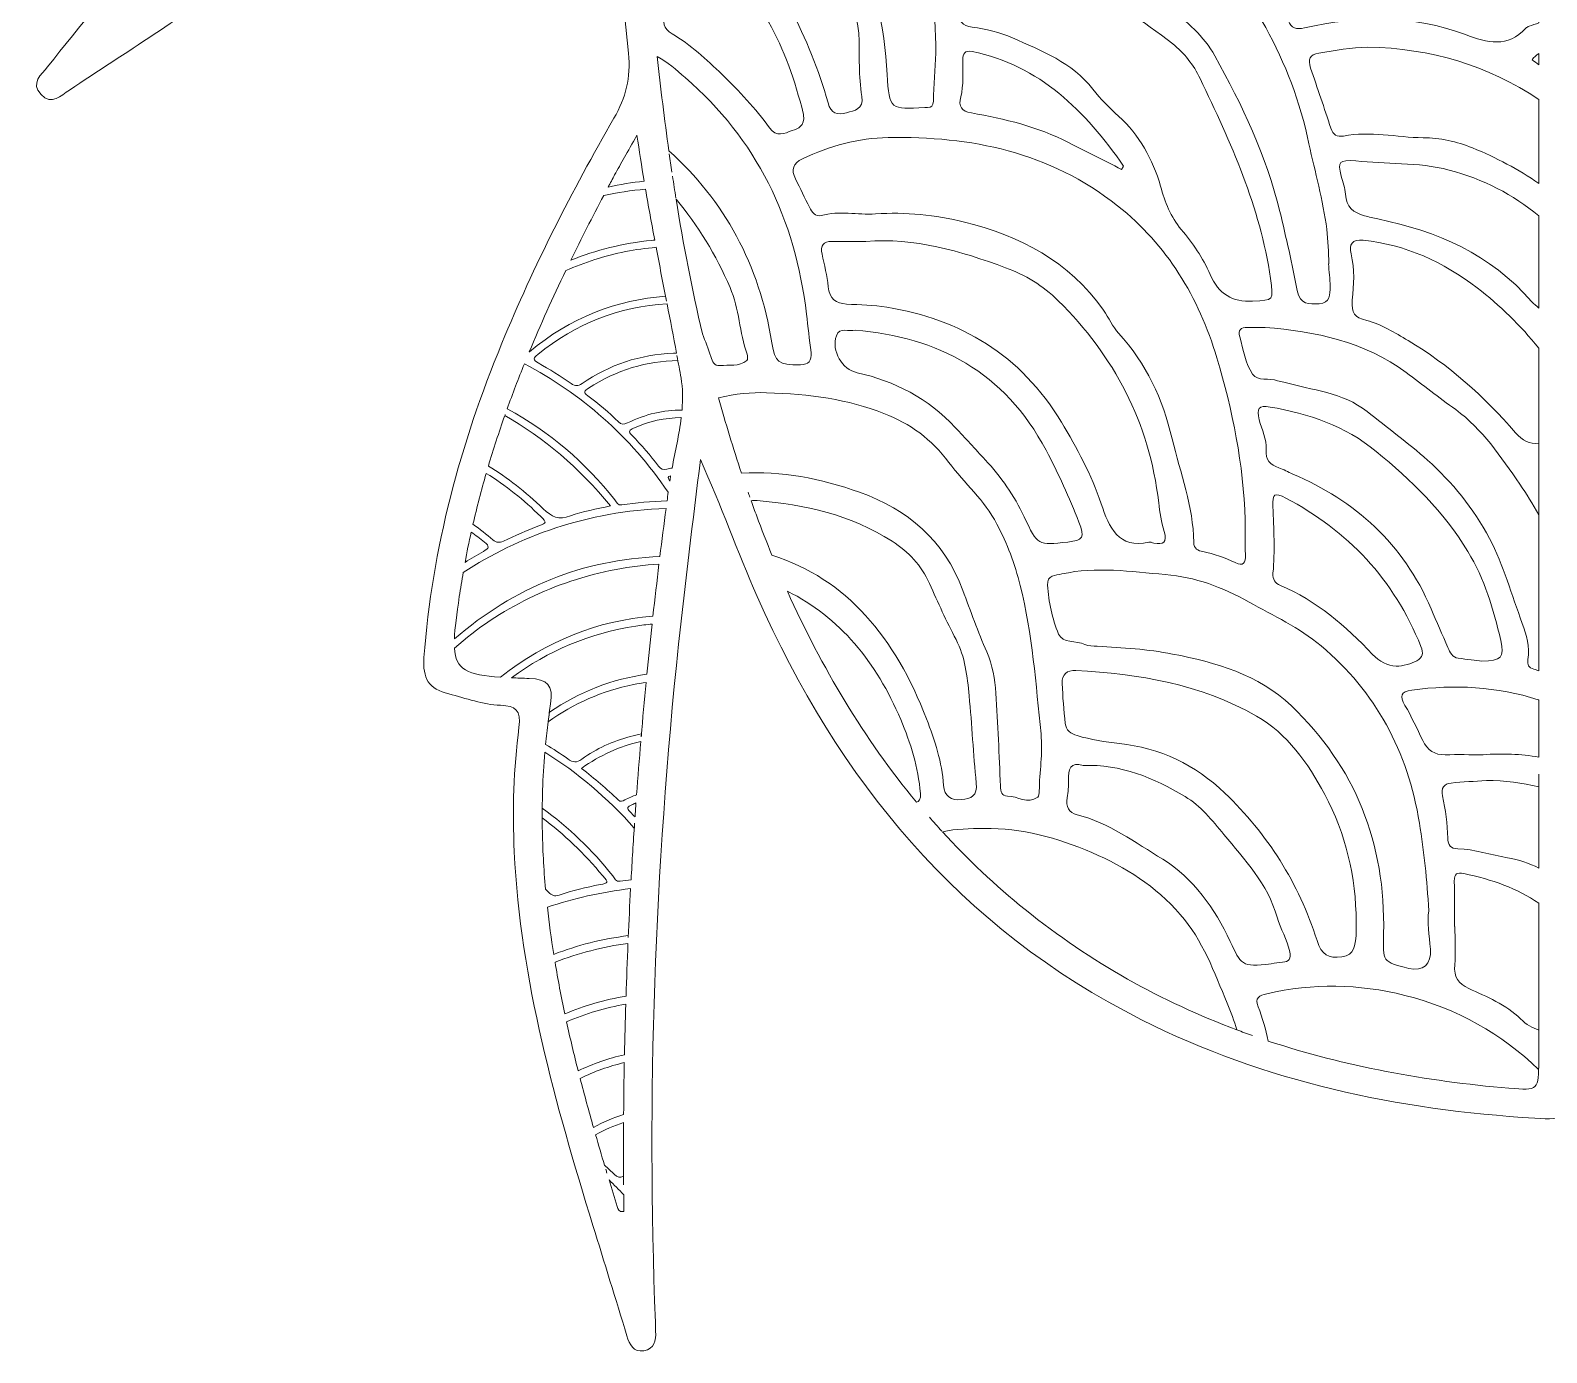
# Model space of a CAD drawing. Extents: x 55 to 1945, y -803 to -197.
# Drawn here: x 55.3 to 272.8, y -798.2 to -608.6 of the extents above; entities that cross this region are included whole.
import ezdxf

# ---------------------------------------------------------------- set-up
doc = ezdxf.new("R2010")
doc.units = 0
doc.header["$MEASUREMENT"] = 0
doc.layers.add('Layer 1', color=7, linetype='Continuous')

# ---------------------------------------------------------------- blocks, each defined once
blk = doc.blocks.new('block 3')
at = {"layer": 'Layer 1', "lineweight": 0}
for points, knots in [([(498.67, -614.17), (491.52, -605.34), (484.25, -596.6), (477.25, -587.65), (468.03, -575.87), (459.94, -563.44), (455.39, -548.97), (454.64, -546.59), (455.04, -545.17), (456.79, -543.52), (463.13, -537.54), (468.06, -530.56), (470.99, -522.26), (472.54, -517.85), (472.54, -517.7), (468.09, -516.1), (447.47, -508.67), (431.12, -495.84), (419.05, -477.52), (417.35, -474.94), (416.43, -472.36), (416.34, -469.24), (416.19, -464.06), (415.5, -458.9), (414.39, -453.83), (412.33, -444.41), (409.17, -435.55), (401.16, -429.34), (399.91, -428.37), (398.57, -427.52), (397.07, -426.48), (403.39, -422.32), (406.87, -416.56), (408.93, -409.85), (411.76, -400.6), (411.82, -391.11), (410.83, -381.63), (409.64, -370.2), (409.43, -370.19), (416.45, -360.97), (429.43, -343.9), (445.25, -330.9), (466.82, -326.33), (469.75, -325.7), (469.94, -324.18), (468.99, -321.74), (464.94, -311.27), (457.95, -303.78), (447.12, -300.29), (445.18, -299.66), (444.48, -298.74), (444.47, -296.79), (444.45, -292.92), (444.7, -289.07), (445.3, -285.25), (447.64, -270.16), (453.54, -256.26), (459.64, -242.42), (460.37, -240.74), (462.42, -238.72), (460.25, -237.09), (457.97, -235.38), (456.75, -238.11), (455.47, -239.33), (431.93, -261.76), (415.68, -288.89), (404.34, -319.15), (402.61, -323.77), (400.95, -328.41), (399.09, -333.48), (398.57, -332.3), (398.22, -331.63), (397.95, -330.93), (393.03, -318.16), (385.5, -307.11), (375.57, -297.75), (373.71, -296), (373.24, -294.41), (373.65, -291.99), (375.93, -278.57), (374.57, -265.61), (368.21, -253.39), (367.5, -252.03), (367.35, -250.77), (367.59, -249.29), (370.38, -232.06), (362.78, -215.83), (348.02, -207.4), (333.28, -198.98), (315.4, -200.6), (301.95, -211.66), (300.76, -212.64), (299.73, -213.07), (298.12, -212.84), (284.93, -210.92), (271.72, -210.87), (258.53, -212.78), (256.75, -213.03), (255.51, -212.73), (254.08, -211.55), (240.7, -200.56), (222.71, -199.03), (207.97, -207.5), (193.4, -215.87), (185.68, -232.48), (188.52, -249.52), (188.75, -250.91), (188.57, -252.07), (187.93, -253.3), (181.42, -265.72), (180.18, -278.92), (182.47, -292.55), (182.82, -294.68), (182.36, -295.96), (180.81, -297.42), (170.68, -306.92), (162.99, -318.1), (158.02, -331.11), (157.8, -331.71), (157.86, -332.67), (156.65, -332.88), (153.47, -323.8), (150.2, -314.81), (146.37, -306.04), (135.26, -280.56), (120.13, -257.86), (99.92, -238.66), (98.83, -237.62), (97.73, -235.65), (95.79, -236.99), (93.85, -238.32), (95.26, -239.98), (95.9, -241.4), (99.13, -248.54), (102.24, -255.72), (104.86, -263.11), (108.71, -273.97), (111.77, -284.98), (111.49, -296.67), (111.45, -298.54), (111.07, -299.59), (109.03, -300.24), (98.58, -303.57), (91.58, -310.65), (87.46, -320.7), (85.7, -324.99), (85.95, -325.53), (90.38, -326.55), (96.97, -328.06), (103.24, -330.44), (109.17, -333.69), (124.79, -342.26), (136.18, -355.12), (145.78, -369.8), (146.76, -371.29), (146.42, -372.78), (146.17, -374.27), (144.96, -381.82), (144.48, -389.41), (145, -397.03), (145.8, -408.59), (148.66, -419.25), (159.21, -426.67), (151.56, -430.74), (147.17, -436.91), (144.38, -444.38), (141.21, -452.84), (140.06, -461.68), (139.63, -470.64), (139.53, -472.8), (138.97, -474.65), (137.78, -476.5), (125.58, -495.46), (108.79, -508.64), (87.62, -516.21), (84.43, -517.35), (83.87, -518.83), (84.93, -521.85), (87.99, -530.48), (93.04, -537.73), (99.71, -543.88), (101.2, -545.26), (101.55, -546.49), (100.93, -548.49), (97.58, -559.25), (92.19, -568.94), (85.86, -578.17), (77.3, -590.66), (67.22, -601.96), (57.83, -613.8), (56.92, -614.95), (55.35, -616.11), (56.88, -617.77), (58.42, -619.43), (59.76, -617.93), (60.95, -617.14), (69.05, -611.79), (77.22, -606.54), (85.14, -600.93), (105.24, -586.7), (123.9, -570.95), (137.31, -549.86), (137.42, -549.69), (137.86, -549.72), (138.31, -549.62), (138.31, -550.41), (138.31, -551.06), (138.31, -551.72), (138.3, -571.82), (139, -591.89), (141.13, -611.87), (141.51, -615.39), (140.76, -618.2), (139.04, -621.19), (133.03, -631.61), (127.56, -642.31), (122.98, -653.44), (117.02, -667.92), (112.96, -682.84), (111.8, -698.52), (111.58, -701.49), (112.5, -703.03), (115.38, -703.74), (117.84, -704.34), (120.23, -705.27), (122.78, -705.36), (124.95, -705.44), (125.75, -706.05), (125.43, -708.54), (124.67, -714.45), (124.47, -720.4), (124.75, -726.38), (125.64, -744.86), (130.66, -762.45), (136.04, -779.97), (137.66, -785.24), (139.31, -790.5), (140.9, -795.78), (141.28, -797.07), (141.86, -798.14), (143.35, -797.91), (144.85, -797.67), (145.11, -796.44), (145.03, -795.12), (145, -794.68), (145.01, -794.24), (144.99, -793.8), (143.73, -761.32), (144.91, -728.92), (148.32, -696.61), (149.25, -687.76), (150.4, -678.94), (151.45, -670.11), (154.41, -676.7), (156.75, -683.33), (159.59, -689.75), (171.23, -716.11), (188.59, -737.28), (214.73, -750.45), (232.46, -759.38), (251.45, -763.36), (271.14, -764.57), (275.6, -764.84), (275.9, -764.64), (275.9, -760.23), (275.9, -672.93), (275.9, -585.63), (275.9, -498.33), (275.9, -493.33), (275.21, -488.44), (273.72, -483.66), (269.69, -470.67), (261.22, -461), (250.66, -452.95), (246.86, -450.06), (242.81, -447.49), (238.19, -444.3), (245.8, -445.89), (252.66, -447.01), (259.34, -448.8), (271.15, -451.97), (282.76, -452.94), (294.73, -449.23), (302.03, -446.97), (309.73, -445.99), (317.24, -444.44), (311.82, -448.36), (306.28, -451.94), (301.3, -456.29), (288.9, -467.11), (280.39, -480.1), (280.37, -497.08), (280.24, -585.04), (280.32, -673.01), (280.26, -760.97), (280.25, -764.23), (281.57, -764.89), (284.47, -764.66), (292.5, -764.03), (300.5, -763.19), (308.41, -761.6), (332.49, -756.77), (353.74, -746.54), (370.97, -728.72), (386.09, -713.09), (395.73, -694.27), (402.61, -673.86), (403.02, -672.64), (402.99, -671.11), (404.47, -670.09), (406.95, -687.51), (408.72, -704.73), (409.94, -722.01), (411.63, -746.04), (411.78, -770.09), (411.07, -794.15), (411.03, -795.62), (410.55, -797.58), (412.72, -797.89), (414.83, -798.19), (415, -796.24), (415.44, -794.8), (417.45, -788.26), (419.46, -781.73), (421.45, -775.19), (428.13, -753.23), (433.5, -731.1), (430.51, -707.84), (430.31, -706.32), (430.72, -705.61), (432.33, -705.5), (435.2, -705.32), (437.95, -704.49), (440.73, -703.77), (443.53, -703.04), (444.67, -701.67), (444.4, -698.62), (443.71, -690.79), (442.49, -683.08), (440.55, -675.47), (435.4, -655.29), (426.09, -636.92), (415.83, -618.98), (415.05, -617.61), (414.46, -616.33), (414.65, -614.65), (416.97, -593.68), (417.69, -572.62), (417.81, -551.53), (417.81, -550.78), (417.31, -549.8), (418.44, -549.17), (424.02, -558.15), (430.62, -566.26), (438.04, -573.71), (455.29, -591.06), (475.48, -604.51), (495.94, -617.6), (497.1, -618.34), (498.33, -619.07), (499.45, -617.65), (500.57, -616.24), (499.51, -615.21), (498.67, -614.17)], [0, 0, 0, 0, 1, 1, 1, 2, 2, 2, 3, 3, 3, 4, 4, 4, 5, 5, 5, 6, 6, 6, 7, 7, 7, 8, 8, 8, 9, 9, 9, 10, 10, 10, 11, 11, 11, 12, 12, 12, 13, 13, 13, 14, 14, 14, 15, 15, 15, 16, 16, 16, 17, 17, 17, 18, 18, 18, 19, 19, 19, 20, 20, 20, 21, 21, 21, 22, 22, 22, 23, 23, 23, 24, 24, 24, 25, 25, 25, 26, 26, 26, 27, 27, 27, 28, 28, 28, 29, 29, 29, 30, 30, 30, 31, 31, 31, 32, 32, 32, 33, 33, 33, 34, 34, 34, 35, 35, 35, 36, 36, 36, 37, 37, 37, 38, 38, 38, 39, 39, 39, 40, 40, 40, 41, 41, 41, 42, 42, 42, 43, 43, 43, 44, 44, 44, 45, 45, 45, 46, 46, 46, 47, 47, 47, 48, 48, 48, 49, 49, 49, 50, 50, 50, 51, 51, 51, 52, 52, 52, 53, 53, 53, 54, 54, 54, 55, 55, 55, 56, 56, 56, 57, 57, 57, 58, 58, 58, 59, 59, 59, 60, 60, 60, 61, 61, 61, 62, 62, 62, 63, 63, 63, 64, 64, 64, 65, 65, 65, 66, 66, 66, 67, 67, 67, 68, 68, 68, 69, 69, 69, 70, 70, 70, 71, 71, 71, 72, 72, 72, 73, 73, 73, 74, 74, 74, 75, 75, 75, 76, 76, 76, 77, 77, 77, 78, 78, 78, 79, 79, 79, 80, 80, 80, 81, 81, 81, 82, 82, 82, 83, 83, 83, 84, 84, 84, 85, 85, 85, 86, 86, 86, 87, 87, 87, 88, 88, 88, 89, 89, 89, 90, 90, 90, 91, 91, 91, 92, 92, 92, 93, 93, 93, 94, 94, 94, 95, 95, 95, 96, 96, 96, 97, 97, 97, 98, 98, 98, 99, 99, 99, 100, 100, 100, 101, 101, 101, 102, 102, 102, 103, 103, 103, 104, 104, 104, 105, 105, 105, 106, 106, 106, 107, 107, 107, 108, 108, 108, 109, 109, 109, 110, 110, 110, 111, 111, 111, 112, 112, 112, 113, 113, 113, 114, 114, 114, 115, 115, 115, 116, 116, 116, 117, 117, 117, 118, 118, 118, 119, 119, 119, 120, 120, 120, 121, 121, 121, 121]), ([(174.55, -577.11), (182, -587.46), (185.28, -599.05), (185.2, -611.87), (185.08, -614.15), (184.95, -616.44), (184.87, -618.73), (184.84, -619.38), (184.6, -619.66), (184.01, -619.64), (183.88, -619.63), (183.76, -619.64), (183.64, -619.65), (178.77, -619.95), (178.5, -619.97), (178.23, -614.9), (177.86, -607.94), (176.29, -601.4), (173.99, -594.89), (170.76, -585.8), (164.5, -580.38), (156.17, -577.11), (154.75, -576.56), (153.31, -576.05), (151.86, -575.61), (150.71, -575.27), (150.15, -574.65), (150.2, -573.3), (150.29, -570.39), (149.12, -567.71), (148.63, -564.9), (148.37, -563.4), (148.57, -562.8), (150.19, -563), (160.16, -564.21), (168.35, -568.5), (174.55, -577.11)], [0, 0, 0, 0, 1, 1, 1, 2, 2, 2, 3, 3, 3, 4, 4, 4, 5, 5, 5, 6, 6, 6, 7, 7, 7, 8, 8, 8, 9, 9, 9, 10, 10, 10, 11, 11, 11, 12, 12, 12, 12]), ([(172.38, -620.39), (171.07, -620.73), (170.18, -620.54), (169.75, -618.97), (168.48, -614.23), (166.55, -609.79), (164.35, -605.45), (162.55, -601.87), (160.17, -598.93), (156.96, -596.72), (155.18, -595.49), (153.48, -594.14), (151.65, -593.03), (150.49, -592.33), (150.05, -591.55), (150.2, -590.13), (150.5, -587.35), (150.6, -584.55), (150.82, -581.76), (151, -579.4), (151.02, -579.44), (153.12, -579.97), (162.34, -582.3), (167.95, -588.6), (170.92, -597.81), (171.88, -600.76), (172.83, -603.71), (173.73, -606.68), (173.98, -607.52), (174.16, -608.42), (174.19, -609.29), (174.26, -612.22), (174.14, -615.15), (174.6, -618.05), (174.88, -619.92), (173.58, -620.07), (172.38, -620.39)], [0, 0, 0, 0, 1, 1, 1, 2, 2, 2, 3, 3, 3, 4, 4, 4, 5, 5, 5, 6, 6, 6, 7, 7, 7, 8, 8, 8, 9, 9, 9, 10, 10, 10, 11, 11, 11, 12, 12, 12, 12]), ([(241.76, -645.3), (241.77, -646.45), (241.78, -647.69), (240.19, -647.78), (238.76, -647.86), (237.45, -647.96), (237.05, -645.88), (236.33, -642.07), (235.46, -638.3), (234.55, -634.54), (232.62, -626.57), (229.15, -619.28), (225.24, -612.24), (223.67, -609.42), (221.2, -607.28), (218.67, -605.44), (213.73, -601.86), (208.62, -598.58), (202.72, -596.94), (198.1, -595.65), (193.45, -595.11), (188.71, -595.88), (187.83, -596.02), (186.88, -596.17), (186.82, -594.84), (186.69, -592.11), (185.64, -589.66), (184.76, -587.16), (184.2, -585.58), (184.53, -584.8), (186.25, -584.63), (198.01, -583.45), (209.17, -585.37), (219.44, -591.78), (220.42, -592.39), (221.35, -593.16), (222.14, -594.02), (230.25, -602.75), (236.19, -612.74), (238.73, -624.83), (239.59, -628.92), (240.77, -632.94), (241.28, -637.11), (241.48, -638.75), (241.5, -640.41), (241.6, -642.06), (241.58, -642.06), (241.55, -642.06), (241.53, -642.06), (241.61, -643.14), (241.75, -644.22), (241.76, -645.3)], [0, 0, 0, 0, 1, 1, 1, 2, 2, 2, 3, 3, 3, 4, 4, 4, 5, 5, 5, 6, 6, 6, 7, 7, 7, 8, 8, 8, 9, 9, 9, 10, 10, 10, 11, 11, 11, 12, 12, 12, 13, 13, 13, 14, 14, 14, 15, 15, 15, 16, 16, 16, 17, 17, 17, 17]), ([(238.09, -608.22), (236.93, -608.48), (236.21, -608.31), (235.75, -607.17), (235.28, -606.02), (234.44, -604.83), (235.8, -603.76), (244.37, -597), (253.45, -591.61), (264.66, -592.02), (265.75, -592.06), (266.84, -592.02), (267.93, -592.02), (269.18, -591.96), (270.42, -591.96), (271.65, -592.01), (271.66, -597.18), (271.67, -602.34), (271.68, -607.51), (271.23, -607.67), (270.77, -607.84), (270.32, -608), (270.15, -608.06), (269.96, -608.13), (269.84, -608.26), (267.2, -611.16), (264.31, -610.34), (261.18, -609.18), (253.61, -606.38), (245.85, -606.49), (238.09, -608.22)], [0, 0, 0, 0, 1, 1, 1, 2, 2, 2, 3, 3, 3, 4, 4, 4, 5, 5, 5, 6, 6, 6, 7, 7, 7, 8, 8, 8, 9, 9, 9, 10, 10, 10, 10]), ([(148.8, -598.61), (149.59, -595.99), (149.49, -596.09), (151.7, -597.42), (160.22, -602.56), (163.78, -611.12), (166.21, -620.47), (166.26, -620.66), (166.26, -620.85), (166.25, -620.74), (166.41, -622.33), (165.48, -622.66), (164.62, -622.95), (163.51, -623.33), (162.36, -624), (161.36, -622.57), (159.38, -619.74), (157, -617.29), (154.55, -614.91), (152.32, -612.74), (150.05, -610.64), (147.39, -609.08), (146.15, -608.35), (145.94, -607.33), (146.39, -606.01), (147.21, -603.55), (148.06, -601.1), (148.8, -598.61)], [0, 0, 0, 0, 1, 1, 1, 2, 2, 2, 3, 3, 3, 4, 4, 4, 5, 5, 5, 6, 6, 6, 7, 7, 7, 8, 8, 8, 9, 9, 9, 9]), ([(224.56, -643.59), (223.52, -641.19), (222.07, -639.09), (220.41, -637.13), (218.9, -635.33), (218.1, -633.23), (217.44, -630.91), (216.34, -627.05), (214.38, -623.58), (211.43, -620.89), (210.11, -619.67), (208.84, -618.45), (207.72, -617.01), (204.72, -613.18), (200.39, -611.5), (196.21, -609.66), (194.38, -608.86), (192.42, -608.35), (190.42, -608.12), (189.01, -607.97), (188.42, -607.17), (188.38, -605.74), (188.34, -604.59), (188.24, -603.45), (188.13, -602.31), (187.89, -599.87), (187.95, -599.84), (190.37, -599.66), (201.5, -598.82), (210.64, -603.84), (219.19, -610.52), (220.85, -611.81), (222.18, -613.54), (223.11, -615.49), (227.5, -624.64), (231.74, -633.85), (233.21, -644.15), (233.65, -647.3), (233.72, -647.29), (230.65, -647.39), (227.78, -647.6), (225.75, -646.36), (224.56, -643.59)], [0, 0, 0, 0, 1, 1, 1, 2, 2, 2, 3, 3, 3, 4, 4, 4, 5, 5, 5, 6, 6, 6, 7, 7, 7, 8, 8, 8, 9, 9, 9, 10, 10, 10, 11, 11, 11, 12, 12, 12, 13, 13, 13, 14, 14, 14, 14]), ([(271.69, -630.53), (268.77, -628.51), (265.59, -626.83), (262.19, -625.44), (259.92, -624.51), (257.5, -624), (255.09, -623.98), (251.28, -623.93), (247.5, -622.98), (243.69, -623.73), (242.78, -623.91), (242.18, -623.57), (241.87, -622.62), (240.92, -619.73), (239.94, -616.86), (238.97, -613.98), (238.55, -612.76), (238.83, -612.07), (240.15, -611.84), (242.48, -611.45), (244.81, -611.04), (247.18, -610.98), (256.19, -611.17), (264.39, -613.58), (271.68, -618.49), (271.69, -620.93), (271.69, -623.36), (271.69, -625.8), (271.69, -627.38), (271.69, -628.95), (271.69, -630.53)], [0, 0, 0, 0, 1, 1, 1, 2, 2, 2, 3, 3, 3, 4, 4, 4, 5, 5, 5, 6, 6, 6, 7, 7, 7, 8, 8, 8, 9, 9, 9, 10, 10, 10, 10]), ([(145.27, -612.35), (146.73, -613.1), (148, -614.26), (149.27, -615.36), (159.48, -624.17), (165.07, -635.58), (166.66, -649.26), (166.87, -651.09), (167.1, -652.92), (167.32, -654.75), (167.46, -655.97), (166.97, -656.51), (165.8, -656.53), (162.58, -656.58), (162.14, -656.16), (161.7, -653.4), (159.91, -642.16), (154.88, -632.97), (146.93, -625.87), (146.3, -621.38), (145.75, -616.87), (145.27, -612.35)], [0, 0, 0, 0, 1, 1, 1, 2, 2, 2, 3, 3, 3, 4, 4, 4, 5, 5, 5, 6, 6, 6, 7, 7, 7, 7]), ([(189.09, -612.81), (189.11, -611.9), (189.37, -611.42), (190.41, -611.63), (200.14, -613.58), (206.63, -620.13), (212.15, -628.06), (212.05, -628.21), (211.95, -628.36), (211.85, -628.51), (209.31, -627.23), (206.75, -625.97), (204.22, -624.66), (199.82, -622.38), (195.09, -621.27), (190.32, -620.42), (188.85, -620.16), (188.45, -619.5), (188.79, -618.13), (189.22, -616.38), (189.06, -614.59), (189.09, -612.81)], [0, 0, 0, 0, 1, 1, 1, 2, 2, 2, 3, 3, 3, 4, 4, 4, 5, 5, 5, 6, 6, 6, 7, 7, 7, 7]), ([(271.68, -611.91), (271.68, -612.45), (271.68, -612.99), (271.68, -613.53), (271.36, -613.29), (271.04, -613.04), (270.73, -612.79), (271.02, -612.44), (271.34, -612.15), (271.68, -611.91)], [0, 0, 0, 0, 1, 1, 1, 2, 2, 2, 3, 3, 3, 3]), ([(139.15, -629.31), (140.03, -627.69), (140.96, -626.09), (142.35, -623.61), (142.67, -625.85), (143.02, -628.05), (143.38, -630.21), (141.66, -630.4), (139.94, -630.68), (138.22, -631.06), (138.53, -630.48), (138.84, -629.89), (139.15, -629.31)], [0, 0, 0, 0, 1, 1, 1, 2, 2, 2, 3, 3, 3, 4, 4, 4, 4]), ([(229.61, -683.74), (229.66, -684.98), (229.31, -685.46), (228.16, -684.9), (226.66, -684.17), (225.12, -683.65), (223.5, -683.33), (222.83, -683.19), (222.21, -682.91), (222.2, -682), (222.16, -676.83), (220.28, -672.06), (219.11, -667.16), (217.77, -661.5), (215.4, -656.29), (211.42, -652.01), (210.55, -651.08), (210.03, -649.79), (209.27, -648.72), (204.29, -641.62), (197.27, -638.07), (189.35, -636.08), (185.13, -635.02), (180.86, -634.61), (176.55, -634.9), (173.96, -635.08), (171.36, -634.4), (168.78, -635.14), (167.94, -635.38), (167.46, -634.63), (167.1, -633.95), (166.41, -632.61), (165.77, -631.24), (165.09, -629.89), (164.4, -628.53), (164.75, -627.66), (166.08, -627.01), (169.99, -625.1), (174.13, -624.04), (178.37, -623.96), (190.24, -623.74), (201.48, -625.99), (211.28, -633.74), (218.4, -639.37), (222.89, -646.8), (225.52, -655.55), (227.79, -663.1), (229.33, -670.81), (229.59, -678.78), (229.59, -680.43), (229.54, -682.09), (229.61, -683.74)], [0, 0, 0, 0, 1, 1, 1, 2, 2, 2, 3, 3, 3, 4, 4, 4, 5, 5, 5, 6, 6, 6, 7, 7, 7, 8, 8, 8, 9, 9, 9, 10, 10, 10, 11, 11, 11, 12, 12, 12, 13, 13, 13, 14, 14, 14, 15, 15, 15, 16, 16, 16, 17, 17, 17, 17]), ([(146.98, -626.27), (147.11, -627.16), (147.24, -628.04), (147.37, -628.93), (147.24, -628.04), (147.11, -627.16), (146.98, -626.27)], [0, 0, 0, 0, 1, 1, 1, 2, 2, 2, 2]), ([(271.69, -648.4), (271.36, -648.09), (270.98, -647.84), (270.69, -647.5), (264.76, -640.61), (257.05, -637.39), (248.63, -635.62), (247.98, -635.48), (247.33, -635.34), (246.68, -635.17), (245.16, -634.74), (244.07, -633.94), (243.97, -632.07), (243.92, -631.2), (243.58, -630.34), (243.37, -629.48), (242.84, -627.34), (242.98, -627.17), (245.46, -627.28), (249.66, -627.81), (254.31, -627.43), (258.82, -628.61), (263.76, -629.89), (268, -632.15), (271.69, -635.17), (271.69, -639.58), (271.69, -643.99), (271.69, -648.4)], [0, 0, 0, 0, 1, 1, 1, 2, 2, 2, 3, 3, 3, 4, 4, 4, 5, 5, 5, 6, 6, 6, 7, 7, 7, 8, 8, 8, 9, 9, 9, 9]), ([(147.45, -629.49), (147.61, -630.54), (147.77, -631.59), (147.94, -632.64), (147.77, -631.59), (147.61, -630.54), (147.45, -629.49)], [0, 0, 0, 0, 1, 1, 1, 2, 2, 2, 2]), ([(137.58, -632.27), (139.52, -631.85), (141.52, -631.54), (143.58, -631.35), (144, -633.82), (144.44, -636.25), (144.9, -638.66), (144.75, -638.67), (144.61, -638.68), (144.47, -638.69), (140.33, -639.11), (136.47, -640.08), (132.85, -641.55), (134.37, -638.44), (135.95, -635.35), (137.58, -632.27)], [0, 0, 0, 0, 1, 1, 1, 2, 2, 2, 3, 3, 3, 4, 4, 4, 5, 5, 5, 5]), ([(147.96, -632.78), (151.1, -636.58), (153.7, -640.79), (155.7, -645.46), (157.01, -648.51), (157.06, -651.91), (158.16, -655.02), (158.26, -655.28), (158.25, -655.79), (158.1, -655.92), (156.96, -656.87), (155.56, -656.5), (154.26, -656.66), (153.39, -656.76), (153.18, -656.03), (152.96, -655.36), (152.59, -654.24), (152.18, -653.15), (151.73, -652.09), (150.24, -645.7), (149, -639.26), (147.96, -632.78)], [0, 0, 0, 0, 1, 1, 1, 2, 2, 2, 3, 3, 3, 4, 4, 4, 5, 5, 5, 6, 6, 6, 7, 7, 7, 7]), ([(169.78, -645.34), (169.62, -643.77), (169.25, -642.21), (168.89, -640.67), (168.6, -639.38), (169.11, -638.86), (170.26, -638.85), (171.89, -638.83), (173.53, -638.84), (175.17, -638.84), (182.16, -638.28), (188.71, -640.2), (195.21, -642.61), (198.06, -643.66), (200.55, -645.15), (202.77, -647.35), (210.76, -655.27), (215.83, -664.75), (217.18, -676.31), (217.34, -677.69), (217.57, -679.09), (217.96, -680.42), (218.45, -682.07), (217.84, -682.38), (216.47, -682.09), (216.24, -682.04), (215.98, -681.91), (215.76, -681.96), (211.41, -682.95), (210.07, -679.89), (208.93, -676.46), (207.53, -672.29), (205.46, -668.47), (203.22, -664.75), (197.38, -655.08), (188.76, -650.02), (178.21, -648.27), (176.3, -647.96), (174.35, -647.94), (172.41, -647.83), (170.88, -647.74), (169.96, -647.1), (169.78, -645.34)], [0, 0, 0, 0, 1, 1, 1, 2, 2, 2, 3, 3, 3, 4, 4, 4, 5, 5, 5, 6, 6, 6, 7, 7, 7, 8, 8, 8, 9, 9, 9, 10, 10, 10, 11, 11, 11, 12, 12, 12, 13, 13, 13, 14, 14, 14, 14]), ([(271.68, -700.4), (271.45, -700.33), (271.22, -700.26), (270.98, -700.19), (270.23, -699.99), (270.01, -699.57), (270.13, -698.81), (270.43, -696.98), (269.93, -695.28), (269.31, -693.61), (267.81, -689.52), (266.66, -685.31), (264.61, -681.43), (262.31, -677.06), (259.28, -673.39), (255.72, -670.2), (252.96, -667.72), (249.97, -665.54), (247.07, -663.24), (243.54, -660.45), (239.18, -660.2), (235.12, -659.02), (234.83, -658.94), (234.52, -658.92), (234.23, -658.82), (233.04, -658.38), (231.38, -658.95), (230.64, -657.87), (229.6, -656.34), (229.29, -654.36), (228.81, -652.53), (228.54, -651.52), (228.95, -651.13), (229.91, -651.18), (230.76, -651.22), (231.61, -651.18), (232.45, -651.18), (239.64, -651.77), (246.61, -653.15), (252.67, -657.65), (255.04, -659.41), (257.38, -661.22), (259.77, -662.96), (263.62, -665.77), (266.28, -669.74), (268.95, -673.63), (269.92, -675.05), (270.83, -676.52), (271.69, -678.03), (271.69, -674.61), (271.69, -671.2), (271.69, -667.79), (270.4, -667.97), (269.34, -667.43), (268.34, -666.28), (263.85, -661.06), (258.8, -656.53), (252.94, -653.06), (251.04, -651.93), (249.17, -650.76), (247.02, -650.18), (245.17, -649.68), (244.86, -649.2), (244.93, -647.26), (245.17, -645.05), (245.33, -642.85), (244.77, -640.64), (244.42, -639.27), (244.93, -638.52), (246.51, -638.68), (252.59, -639.3), (257.98, -641.78), (262.84, -645.49), (266.16, -648.01), (269.07, -650.93), (271.69, -654.13), (271.69, -669.55), (271.69, -684.97), (271.68, -700.4)], [0, 0, 0, 0, 1, 1, 1, 2, 2, 2, 3, 3, 3, 4, 4, 4, 5, 5, 5, 6, 6, 6, 7, 7, 7, 8, 8, 8, 9, 9, 9, 10, 10, 10, 11, 11, 11, 12, 12, 12, 13, 13, 13, 14, 14, 14, 15, 15, 15, 16, 16, 16, 17, 17, 17, 18, 18, 18, 19, 19, 19, 20, 20, 20, 21, 21, 21, 22, 22, 22, 23, 23, 23, 24, 24, 24, 25, 25, 25, 26, 26, 26, 26]), ([(140.72, -640.31), (142.15, -640.02), (143.6, -639.82), (145.1, -639.69), (145.1, -639.69), (145.1, -639.69), (145.1, -639.69), (145.59, -642.29), (146.09, -644.86), (146.59, -647.4), (146.55, -647.17), (146.5, -646.94), (146.46, -646.71), (139.55, -647.17), (132.73, -649.81), (126.95, -654.66), (126.94, -654.67), (126.92, -654.68), (126.9, -654.7), (128.53, -650.76), (130.28, -646.88), (132.14, -643.03), (134.84, -641.83), (137.7, -640.92), (140.72, -640.31)], [0, 0, 0, 0, 1, 1, 1, 2, 2, 2, 3, 3, 3, 4, 4, 4, 5, 5, 5, 6, 6, 6, 7, 7, 7, 8, 8, 8, 8]), ([(148.02, -654.87), (147.88, -654.87), (147.73, -654.87), (147.58, -654.88), (142.8, -655.06), (138.43, -656.52), (134.48, -659.22), (133.89, -659.62), (133.51, -659.63), (132.91, -659.22), (131.38, -658.17), (129.81, -657.18), (128.2, -656.27), (127.39, -655.82), (127.47, -655.59), (128.12, -655.07), (133.63, -650.63), (139.82, -648.19), (146.67, -647.81), (147.13, -650.17), (147.59, -652.52), (148.02, -654.87)], [0, 0, 0, 0, 1, 1, 1, 2, 2, 2, 3, 3, 3, 4, 4, 4, 5, 5, 5, 6, 6, 6, 7, 7, 7, 7]), ([(170.96, -652.37), (171.43, -651.01), (172.77, -651.9), (173.66, -651.56), (185.49, -652.6), (195.05, -657.47), (201.03, -668.8), (202.8, -672.15), (204.37, -675.57), (205.74, -679.1), (206.6, -681.29), (206.34, -681.7), (204.15, -681.95), (199.83, -682.44), (199.81, -682.45), (197.89, -678.34), (196.45, -675.28), (194.56, -672.59), (192.3, -670.16), (190.86, -668.61), (189.44, -667.05), (188, -665.51), (184.09, -661.36), (179.35, -658.86), (173.94, -657.67), (171.74, -657.19), (170.21, -654.58), (170.96, -652.37)], [0, 0, 0, 0, 1, 1, 1, 2, 2, 2, 3, 3, 3, 4, 4, 4, 5, 5, 5, 6, 6, 6, 7, 7, 7, 8, 8, 8, 9, 9, 9, 9]), ([(146.83, -674.81), (146.78, -675.22), (146.72, -675.63), (146.67, -676.05), (144.38, -676.14), (142.26, -676.29), (140.16, -676.62), (139.59, -676.71), (139.44, -676.24), (139.19, -675.92), (134.93, -670.51), (129.79, -666.14), (123.75, -662.83), (124.52, -660.67), (125.34, -658.53), (126.2, -656.4), (134.27, -660.61), (141.42, -666.81), (146.83, -674.81)], [0, 0, 0, 0, 1, 1, 1, 2, 2, 2, 3, 3, 3, 4, 4, 4, 5, 5, 5, 6, 6, 6, 6]), ([(148.81, -663.03), (146.2, -663), (143.59, -663.61), (140.98, -664.88), (140.47, -665.13), (140.13, -665.17), (139.68, -664.73), (138.31, -663.37), (136.86, -662.11), (135.3, -660.98), (134.61, -660.47), (134.83, -660.26), (135.4, -659.88), (139.4, -657.26), (143.79, -655.99), (148.22, -655.93), (148.17, -655.69), (148.13, -655.46), (148.09, -655.22), (148.28, -656.29), (148.48, -657.36), (148.67, -658.43), (148.93, -659.92), (148.94, -661.46), (148.81, -663.03)], [0, 0, 0, 0, 1, 1, 1, 2, 2, 2, 3, 3, 3, 4, 4, 4, 5, 5, 5, 6, 6, 6, 7, 7, 7, 8, 8, 8, 8]), ([(154.06, -661.26), (156.45, -660.7), (158.78, -660.44), (160.93, -660.56), (167.22, -660.69), (172.6, -661.51), (177.77, -663.51), (181.5, -664.94), (184.61, -667.21), (187.09, -670.53), (189.33, -673.52), (192.18, -675.96), (193.97, -679.37), (195.46, -682.18), (196.53, -685.06), (197.31, -688.18), (199.08, -695.18), (199.56, -702.33), (200.3, -709.47), (200.59, -712.23), (200.07, -714.92), (200.05, -717.65), (200.05, -717.95), (200.01, -718.41), (199.83, -718.54), (198.37, -719.61), (196.95, -718.38), (195.5, -718.37), (194.64, -718.37), (194.51, -717.75), (194.48, -716.94), (194.3, -712.5), (194.1, -708.05), (193.84, -703.62), (193.71, -701.59), (193.32, -699.61), (192.51, -697.71), (191.28, -694.82), (190.19, -691.85), (189.09, -688.89), (186.38, -681.6), (181.22, -677.32), (174.28, -674.81), (168.68, -672.78), (163.06, -671.79), (157.35, -672.07), (156.15, -668.49), (155.06, -664.88), (154.06, -661.26)], [0, 0, 0, 0, 1, 1, 1, 2, 2, 2, 3, 3, 3, 4, 4, 4, 5, 5, 5, 6, 6, 6, 7, 7, 7, 8, 8, 8, 9, 9, 9, 10, 10, 10, 11, 11, 11, 12, 12, 12, 13, 13, 13, 14, 14, 14, 15, 15, 15, 16, 16, 16, 16]), ([(236.4, -672.2), (235.73, -671.91), (235.08, -671.54), (234.4, -671.3), (233.17, -670.88), (232.48, -670.23), (232.6, -668.68), (232.72, -667.21), (231.93, -665.86), (231.59, -664.45), (231.18, -662.76), (231.52, -662.31), (233.16, -662.59), (238.67, -663.53), (243.93, -665.28), (248.36, -668.95), (253.35, -673.09), (258.07, -677.55), (261.53, -683.31), (263.9, -687.26), (265.21, -691.59), (266.23, -696.05), (266.79, -698.5), (266.32, -699), (263.54, -699.02), (262.65, -698.91), (261.39, -698.77), (260.13, -698.61), (259.29, -698.49), (258.97, -697.81), (258.66, -697.09), (257.87, -695.23), (257.04, -693.39), (256.25, -691.53), (252.25, -682.12), (245.33, -676.02), (236.4, -672.2)], [0, 0, 0, 0, 1, 1, 1, 2, 2, 2, 3, 3, 3, 4, 4, 4, 5, 5, 5, 6, 6, 6, 7, 7, 7, 8, 8, 8, 9, 9, 9, 10, 10, 10, 11, 11, 11, 12, 12, 12, 12]), ([(123.39, -663.82), (128.99, -666.95), (134.04, -671.29), (138.56, -676.77), (136.49, -677.26), (134.57, -677.53), (132.8, -678.2), (131.1, -678.86), (130.14, -678.37), (128.89, -677.17), (126.4, -674.77), (123.79, -672.74), (121.04, -671.06), (121.77, -668.62), (122.55, -666.21), (123.39, -663.82)], [0, 0, 0, 0, 1, 1, 1, 2, 2, 2, 3, 3, 3, 4, 4, 4, 5, 5, 5, 5]), ([(123.46, -663.62), (123.46, -663.64), (123.45, -663.66), (123.44, -663.68), (123.45, -663.66), (123.46, -663.64), (123.46, -663.62)], [0, 0, 0, 0, 1, 1, 1, 2, 2, 2, 2]), ([(147.39, -671.34), (147.39, -671.34), (147.39, -671.34), (147.39, -671.34), (147.14, -671.37), (146.89, -671.42), (146.64, -671.49), (146.12, -671.62), (145.8, -671.53), (145.46, -671.09), (144.27, -669.54), (143.01, -668.03), (141.61, -666.65), (141.03, -666.08), (141.31, -665.9), (141.87, -665.64), (144.07, -664.6), (146.39, -664.14), (148.66, -664.11), (148.67, -664.12), (148.68, -664.12), (148.7, -664.12), (148.41, -666.5), (147.85, -668.93), (147.39, -671.34)], [0, 0, 0, 0, 1, 1, 1, 2, 2, 2, 3, 3, 3, 4, 4, 4, 5, 5, 5, 6, 6, 6, 7, 7, 7, 8, 8, 8, 8]), ([(128.56, -678.31), (129.44, -679.18), (129.42, -679.16), (128.29, -679.62), (126.58, -680.32), (124.87, -681.03), (123.19, -681.81), (122.59, -682.09), (122.21, -682.07), (121.7, -681.63), (120.76, -680.83), (119.81, -680.09), (118.83, -679.41), (119.4, -676.95), (120.03, -674.52), (120.73, -672.11), (123.48, -673.8), (126.1, -675.86), (128.56, -678.31)], [0, 0, 0, 0, 1, 1, 1, 2, 2, 2, 3, 3, 3, 4, 4, 4, 5, 5, 5, 6, 6, 6, 6]), ([(147.06, -673.2), (146.74, -672.71), (146.74, -672.56), (147.18, -672.47), (147.14, -672.71), (147.1, -672.96), (147.06, -673.2)], [0, 0, 0, 0, 1, 1, 1, 2, 2, 2, 2]), ([(158.29, -674.79), (158.37, -675.03), (158.45, -675.27), (158.54, -675.51), (158.45, -675.27), (158.37, -675.03), (158.29, -674.79)], [0, 0, 0, 0, 1, 1, 1, 2, 2, 2, 2]), ([(159.53, -678.24), (159.25, -677.5), (158.99, -676.76), (158.72, -676.02), (159.02, -676.01), (159.32, -676.01), (159.61, -676.01), (166.44, -676.55), (173, -678.05), (178.95, -681.84), (181.3, -683.34), (183.16, -685.31), (184.31, -687.91), (185.51, -690.62), (186.74, -693.3), (188.11, -695.92), (189.42, -698.41), (189.73, -701.23), (189.99, -704.01), (190.39, -708.17), (190.59, -712.35), (191.01, -716.51), (191.19, -718.36), (190.29, -718.77), (188.86, -718.89), (187.41, -719.02), (186.44, -718.41), (186.33, -716.86), (186.1, -713.51), (185.06, -710.39), (183.88, -707.32), (179.41, -695.65), (172.44, -687.25), (161.71, -683.83), (160.96, -681.98), (160.23, -680.12), (159.53, -678.24)], [0, 0, 0, 0, 1, 1, 1, 2, 2, 2, 3, 3, 3, 4, 4, 4, 5, 5, 5, 6, 6, 6, 7, 7, 7, 8, 8, 8, 9, 9, 9, 10, 10, 10, 11, 11, 11, 12, 12, 12, 12]), ([(233.56, -676.89), (233.49, -675), (233.79, -674.79), (235.41, -675.64), (244.27, -680.32), (250.9, -687.26), (254.79, -696.94), (255.18, -697.9), (255.06, -698.49), (254.18, -698.97), (253.46, -699.36), (252.18, -699.77), (251.23, -699.75), (250.02, -699.66), (248.82, -699.1), (247.85, -698.07), (244, -693.94), (239.77, -690.38), (234.63, -688.16), (233.89, -687.84), (233.48, -687.34), (233.57, -686.41), (233.87, -683.24), (233.68, -680.06), (233.56, -676.89)], [0, 0, 0, 0, 1, 1, 1, 2, 2, 2, 3, 3, 3, 4, 4, 4, 5, 5, 5, 6, 6, 6, 7, 7, 7, 8, 8, 8, 8]), ([(145.64, -684.04), (134.63, -684.44), (124.79, -688.41), (116.16, -695.85), (116.23, -694.31), (116.5, -692.32), (116.87, -689.76), (117.04, -688.6), (117.23, -687.45), (117.43, -686.3), (125.36, -681.16), (135.25, -677.5), (146.52, -677.14), (146.22, -679.44), (145.93, -681.74), (145.64, -684.04)], [0, 0, 0, 0, 1, 1, 1, 2, 2, 2, 3, 3, 3, 4, 4, 4, 5, 5, 5, 5]), ([(118.58, -680.53), (119.22, -680.98), (119.85, -681.46), (120.47, -681.96), (121.25, -682.6), (121.15, -682.84), (120.33, -683.3), (119.44, -683.8), (118.56, -684.33), (117.69, -684.87), (117.96, -683.41), (118.26, -681.97), (118.58, -680.53)], [0, 0, 0, 0, 1, 1, 1, 2, 2, 2, 3, 3, 3, 4, 4, 4, 4]), ([(144.64, -692.59), (144.64, -692.59), (144.64, -692.59), (144.64, -692.59), (136.69, -693.21), (129.4, -696.13), (122.79, -701.33), (118.01, -701.02), (116.36, -700.25), (116.17, -697.16), (122.71, -691.4), (130.43, -687.62), (139.35, -685.88), (141.39, -685.48), (143.44, -685.23), (145.51, -685.11), (145.21, -687.6), (144.92, -690.1), (144.64, -692.59)], [0, 0, 0, 0, 1, 1, 1, 2, 2, 2, 3, 3, 3, 4, 4, 4, 5, 5, 5, 6, 6, 6, 6]), ([(240.46, -696.85), (248.3, -703.42), (252.9, -711.96), (254.58, -722.28), (255.24, -726.3), (255.67, -730.35), (255.9, -734.84), (255.71, -736.4), (255.97, -738.35), (256.15, -740.31), (256.36, -742.5), (255.06, -743.57), (253.07, -743.08), (249.24, -742.14), (249.33, -742.14), (249.43, -738.09), (249.75, -725.12), (245.33, -714.14), (236.22, -705.45), (231.48, -700.92), (225.36, -699.22), (219.17, -698.01), (215.6, -697.31), (211.99, -697.11), (208.37, -696.89), (207.77, -696.86), (207.13, -696.86), (206.59, -696.63), (205.32, -696.09), (203.38, -696.47), (202.82, -695.14), (201.9, -692.96), (201.38, -690.54), (201.24, -688.12), (201.15, -686.64), (202.38, -686.74), (203.3, -686.53), (208.24, -685.42), (213.18, -686.21), (218.12, -686.61), (222.41, -686.95), (226.3, -688.42), (230.13, -690.55), (233.66, -692.52), (237.3, -694.2), (240.46, -696.85)], [0, 0, 0, 0, 1, 1, 1, 2, 2, 2, 3, 3, 3, 4, 4, 4, 5, 5, 5, 6, 6, 6, 7, 7, 7, 8, 8, 8, 9, 9, 9, 10, 10, 10, 11, 11, 11, 12, 12, 12, 13, 13, 13, 14, 14, 14, 15, 15, 15, 15]), ([(163.93, -689), (171.44, -692.74), (176.67, -699.16), (180.18, -707.4), (181.59, -710.71), (182.7, -714.28), (183, -718), (183.06, -718.86), (182.83, -719.21), (182.45, -719.25), (174.88, -710.12), (168.85, -699.94), (163.93, -689)], [0, 0, 0, 0, 1, 1, 1, 2, 2, 2, 3, 3, 3, 4, 4, 4, 4]), ([(143.78, -700.92), (138.84, -701.58), (134.18, -703.39), (129.79, -706.34), (129.73, -706.78), (129.67, -707.22), (129.61, -707.67), (129.72, -706.83), (129.84, -705.99), (129.97, -705.15), (130.4, -702.47), (129.49, -701.59), (126.89, -701.51), (125.98, -701.48), (125.14, -701.45), (124.37, -701.42), (129.6, -697.54), (135.53, -695.06), (142.19, -694), (142.97, -693.88), (143.74, -693.79), (144.52, -693.71), (144.52, -693.71), (144.52, -693.71), (144.52, -693.71), (144.26, -696.11), (144.02, -698.52), (143.78, -700.92)], [0, 0, 0, 0, 1, 1, 1, 2, 2, 2, 3, 3, 3, 4, 4, 4, 5, 5, 5, 6, 6, 6, 7, 7, 7, 8, 8, 8, 9, 9, 9, 9]), ([(142.96, -709.86), (142.97, -709.72), (142.99, -709.58), (143, -709.44), (142.46, -709.55), (141.92, -709.68), (141.38, -709.83), (138.89, -710.51), (136.54, -711.57), (134.45, -713.08), (133.67, -713.64), (133.16, -713.59), (132.42, -713.04), (131.41, -712.29), (130.34, -711.62), (129.23, -710.96), (129.34, -709.89), (129.46, -708.82), (129.6, -707.75), (133.31, -705.08), (137.37, -703.29), (141.86, -702.39), (142.47, -702.27), (143.07, -702.17), (143.67, -702.08), (143.42, -704.67), (143.18, -707.27), (142.96, -709.86)], [0, 0, 0, 0, 1, 1, 1, 2, 2, 2, 3, 3, 3, 4, 4, 4, 5, 5, 5, 6, 6, 6, 7, 7, 7, 8, 8, 8, 9, 9, 9, 9]), ([(226.67, -717.95), (222.42, -713.88), (217.34, -711.46), (211.54, -710.83), (209.51, -710.6), (207.46, -710.3), (205.48, -709.7), (204.58, -709.43), (203.88, -708.94), (203.77, -707.95), (203.56, -706.06), (203.41, -704.15), (203.34, -702.25), (203.28, -700.9), (204.03, -700.31), (205.3, -700.37), (214.32, -700.85), (223.14, -702.3), (231.19, -706.9), (235.62, -709.44), (238.58, -713.62), (241.01, -718.16), (244, -723.75), (245.48, -730), (245.5, -736.42), (245.5, -737.05), (245.56, -737.7), (245.49, -738.32), (245.35, -739.73), (245.27, -741.17), (243.46, -741.42), (241.5, -741.68), (240.56, -741.19), (239.89, -739.1), (237.26, -730.82), (232.76, -723.79), (226.67, -717.95)], [0, 0, 0, 0, 1, 1, 1, 2, 2, 2, 3, 3, 3, 4, 4, 4, 5, 5, 5, 6, 6, 6, 7, 7, 7, 8, 8, 8, 9, 9, 9, 10, 10, 10, 11, 11, 11, 12, 12, 12, 12]), ([(271.68, -712.8), (269.14, -712.34), (266.47, -712.24), (263.71, -712.45), (261.89, -712.45), (260.07, -712.41), (258.26, -712.46), (256.75, -712.49), (255.73, -711.81), (255.05, -710.42), (254.23, -708.72), (253.44, -706.99), (252.5, -705.37), (251.71, -703.99), (251.88, -703.42), (253.47, -703.19), (259.62, -702.32), (265.66, -702.69), (271.62, -704.56), (271.64, -704.57), (271.66, -704.57), (271.68, -704.58), (271.68, -707.32), (271.68, -710.06), (271.68, -712.8)], [0, 0, 0, 0, 1, 1, 1, 2, 2, 2, 3, 3, 3, 4, 4, 4, 5, 5, 5, 6, 6, 6, 7, 7, 7, 8, 8, 8, 8]), ([(142.3, -718.19), (141.73, -718.41), (141.17, -718.65), (140.6, -718.92), (140.28, -719.08), (140.01, -719.27), (139.66, -718.92), (138.03, -717.33), (136.27, -715.88), (134.4, -714.41), (137.04, -712.51), (139.86, -711.24), (142.9, -710.55), (142.69, -713.1), (142.48, -715.64), (142.3, -718.19)], [0, 0, 0, 0, 1, 1, 1, 2, 2, 2, 3, 3, 3, 4, 4, 4, 5, 5, 5, 5]), ([(141.51, -730.39), (140.98, -730.45), (140.46, -730.51), (139.94, -730.59), (139.33, -730.68), (139.16, -730.18), (138.88, -729.83), (135.91, -726.07), (132.54, -722.83), (128.77, -720.12), (128.77, -720.58), (128.76, -721.03), (128.77, -721.49), (131.87, -723.83), (134.77, -726.6), (137.46, -729.82), (138.3, -730.82), (138.29, -730.83), (137.07, -731.07), (135.07, -731.47), (133.1, -731.92), (131.17, -732.57), (130.53, -732.79), (130.14, -732.64), (129.68, -732.17), (129.54, -732.02), (129.39, -731.88), (129.24, -731.73), (128.98, -728.82), (128.82, -725.9), (128.77, -722.95), (128.72, -719.32), (128.83, -715.7), (129.13, -712.09), (133.81, -714.98), (138.08, -718.61), (141.97, -722.96), (141.98, -722.73), (142, -722.5), (142.01, -722.27), (141.83, -724.98), (141.66, -727.68), (141.51, -730.39)], [0, 0, 0, 0, 1, 1, 1, 2, 2, 2, 3, 3, 3, 4, 4, 4, 5, 5, 5, 6, 6, 6, 7, 7, 7, 8, 8, 8, 9, 9, 9, 10, 10, 10, 11, 11, 11, 12, 12, 12, 13, 13, 13, 14, 14, 14, 14]), ([(204.23, -716.14), (204.16, -714.52), (204.51, -713.44), (206.36, -713.99), (211.7, -713.78), (216.47, -715.75), (220.97, -718.45), (223.17, -719.76), (224.88, -721.86), (226.52, -723.87), (229.49, -727.5), (232.78, -730.9), (234.18, -735.76), (234.65, -737.4), (235.58, -738.95), (235.97, -740.69), (236.19, -741.71), (235.87, -742.12), (234.95, -742.21), (234.41, -742.26), (233.87, -742.33), (233.33, -742.41), (228.97, -743.03), (228.96, -742.44), (227.45, -739.23), (225.21, -734.48), (222.16, -730.14), (217.75, -727.44), (213.83, -725.03), (210.03, -722.22), (205.49, -721.05), (204.28, -720.74), (203.84, -719.91), (204.05, -718.61), (204.18, -717.8), (204.26, -716.96), (204.23, -716.14)], [0, 0, 0, 0, 1, 1, 1, 2, 2, 2, 3, 3, 3, 4, 4, 4, 5, 5, 5, 6, 6, 6, 7, 7, 7, 8, 8, 8, 9, 9, 9, 10, 10, 10, 11, 11, 11, 12, 12, 12, 12]), ([(271.68, -728.7), (270.3, -728), (268.81, -727.5), (267.2, -727.22), (264.82, -726.82), (262.5, -725.98), (260.06, -725.94), (259.05, -725.93), (258.65, -725.4), (258.64, -724.41), (258.62, -722.36), (258.29, -720.35), (257.89, -718.36), (257.66, -717.23), (258.08, -716.61), (259.11, -716.51), (260.79, -716.34), (262.48, -716.26), (264.17, -716.14), (266.85, -716.15), (269.35, -716.46), (271.68, -717.06), (271.68, -716.45), (271.68, -715.84), (271.68, -715.23), (271.68, -719.72), (271.68, -724.21), (271.68, -728.7)], [0, 0, 0, 0, 1, 1, 1, 2, 2, 2, 3, 3, 3, 4, 4, 4, 5, 5, 5, 6, 6, 6, 7, 7, 7, 8, 8, 8, 9, 9, 9, 9]), ([(142.08, -721.37), (141.84, -721.13), (141.61, -720.88), (141.37, -720.64), (140.81, -720.09), (141.02, -719.9), (141.6, -719.63), (141.81, -719.54), (142.01, -719.45), (142.21, -719.37), (142.16, -720.04), (142.12, -720.71), (142.08, -721.37)], [0, 0, 0, 0, 1, 1, 1, 2, 2, 2, 3, 3, 3, 4, 4, 4, 4]), ([(184.29, -721.41), (184.88, -722.08), (185.47, -722.75), (186.07, -723.41), (185.47, -722.75), (184.88, -722.09), (184.29, -721.41)], [0, 0, 0, 0, 1, 1, 1, 2, 2, 2, 2]), ([(198.03, -734.66), (193.72, -731.18), (189.78, -727.44), (186.15, -723.49), (188.12, -723.05), (190.12, -723.05), (192.13, -723.03), (197.54, -722.95), (202.58, -724.33), (207.6, -726.48), (212.47, -728.57), (216.71, -731.29), (220.27, -735.35), (223.53, -739.05), (225.12, -743.65), (227.01, -748.09), (227.54, -749.34), (227.99, -750.61), (228.38, -751.9), (217.63, -747.86), (207.46, -742.26), (198.03, -734.66)], [0, 0, 0, 0, 1, 1, 1, 2, 2, 2, 3, 3, 3, 4, 4, 4, 5, 5, 5, 6, 6, 6, 7, 7, 7, 7]), ([(271.68, -756.25), (271.68, -760.57), (271.66, -760.63), (267.41, -760.27), (255.46, -759.24), (243.9, -757.13), (232.9, -753.5), (232.53, -751.82), (232.07, -750.18), (231.43, -748.58), (230.9, -747.28), (231.65, -746.95), (232.7, -746.71), (239.32, -745.18), (245.84, -745.3), (252.48, -746.95), (260.06, -748.83), (266.32, -752.54), (271.67, -757.56), (271.68, -757.17), (271.68, -756.74), (271.68, -756.25), (271.68, -754.8), (271.68, -753.36), (271.68, -751.92), (270.79, -751.66), (269.92, -751.16), (269.07, -750.31), (267, -748.26), (264.24, -747.17), (261.64, -745.96), (260.18, -745.29), (259.48, -744.35), (259.63, -742.59), (259.78, -740.76), (259.66, -738.9), (259.66, -737.06), (259.63, -737.06), (259.61, -737.06), (259.58, -737.06), (259.58, -734.89), (259.6, -732.73), (259.57, -730.56), (259.56, -729.47), (260.02, -729.31), (260.95, -729.5), (264.97, -730.3), (268.59, -731.64), (271.68, -733.71), (271.68, -741.22), (271.68, -748.73), (271.68, -756.25)], [0, 0, 0, 0, 1, 1, 1, 2, 2, 2, 3, 3, 3, 4, 4, 4, 5, 5, 5, 6, 6, 6, 7, 7, 7, 8, 8, 8, 9, 9, 9, 10, 10, 10, 11, 11, 11, 12, 12, 12, 13, 13, 13, 14, 14, 14, 15, 15, 15, 16, 16, 16, 17, 17, 17, 17]), ([(130.41, -741.07), (130.05, -738.83), (129.75, -736.58), (129.5, -734.31), (133.22, -733.06), (137.17, -732.16), (141.44, -731.64), (141.31, -733.98), (141.2, -736.33), (141.1, -738.67), (141.1, -738.58), (141.1, -738.49), (141.11, -738.39), (137.4, -738.86), (133.83, -739.76), (130.41, -741.07)], [0, 0, 0, 0, 1, 1, 1, 2, 2, 2, 3, 3, 3, 4, 4, 4, 5, 5, 5, 5]), ([(140.78, -747.06), (137.71, -747.58), (134.79, -748.43), (132, -749.61), (131.48, -747.15), (131.01, -744.67), (130.6, -742.19), (133.95, -740.89), (137.44, -740), (141.06, -739.5), (140.96, -742.02), (140.86, -744.54), (140.78, -747.06)], [0, 0, 0, 0, 1, 1, 1, 2, 2, 2, 3, 3, 3, 4, 4, 4, 4]), ([(140.56, -755.46), (138.27, -755.98), (136.06, -756.76), (133.92, -757.79), (133.32, -755.45), (132.76, -753.09), (132.25, -750.73), (134.99, -749.56), (137.85, -748.72), (140.74, -748.2), (140.67, -750.62), (140.61, -753.04), (140.56, -755.46)], [0, 0, 0, 0, 1, 1, 1, 2, 2, 2, 3, 3, 3, 4, 4, 4, 4]), ([(228.38, -751.9), (229.13, -752.18), (229.87, -752.45), (230.62, -752.72), (229.87, -752.45), (229.13, -752.18), (228.38, -751.9)], [0, 0, 0, 0, 1, 1, 1, 2, 2, 2, 2]), ([(140.44, -764.02), (138.96, -764.5), (137.51, -765.12), (136.11, -765.89), (135.45, -763.55), (134.81, -761.21), (134.2, -758.86), (136.23, -757.87), (138.35, -757.12), (140.53, -756.59), (140.49, -759.07), (140.46, -761.54), (140.44, -764.02)], [0, 0, 0, 0, 1, 1, 1, 2, 2, 2, 3, 3, 3, 4, 4, 4, 4]), ([(140.44, -774.13), (140.44, -773.72), (140.44, -773.3), (140.44, -772.89), (139.88, -773.14), (139.55, -773.06), (139.12, -772.64), (138.66, -772.19), (138.19, -771.75), (137.71, -771.32), (137.27, -769.86), (136.84, -768.41), (136.42, -766.95), (137.71, -766.23), (139.05, -765.65), (140.44, -765.18), (140.42, -768.16), (140.42, -771.15), (140.44, -774.13)], [0, 0, 0, 0, 1, 1, 1, 2, 2, 2, 3, 3, 3, 4, 4, 4, 5, 5, 5, 6, 6, 6, 6]), ([(137.88, -771.88), (137.93, -772.06), (137.99, -772.25), (138.04, -772.43), (137.99, -772.25), (137.93, -772.06), (137.88, -771.88)], [0, 0, 0, 0, 1, 1, 1, 2, 2, 2, 2]), ([(140.45, -777.93), (139.66, -778.1), (139.63, -777.59), (139.51, -777.22), (139.12, -775.95), (138.73, -774.68), (138.35, -773.42), (139.06, -774.1), (139.76, -774.81), (140.45, -775.55), (140.45, -775.59), (140.45, -775.64), (140.45, -775.68), (140.45, -776.44), (140.45, -777.2), (140.45, -777.93)], [0, 0, 0, 0, 1, 1, 1, 2, 2, 2, 3, 3, 3, 4, 4, 4, 5, 5, 5, 5])]:
    blk.add_open_spline(points, degree=3, knots=knots, dxfattribs=at)
blk = doc.blocks.new('block 2')
at = {"layer": 'Layer 1'}
blk.add_blockref('block 3', (0, 0), dxfattribs=at)

msp = doc.modelspace()

# ---------------------------------------------------------------- block references
at = {"layer": 'Layer 1'}
msp.add_blockref('block 2', (0, 0), dxfattribs=at)

doc.saveas('drawing.dxf')
